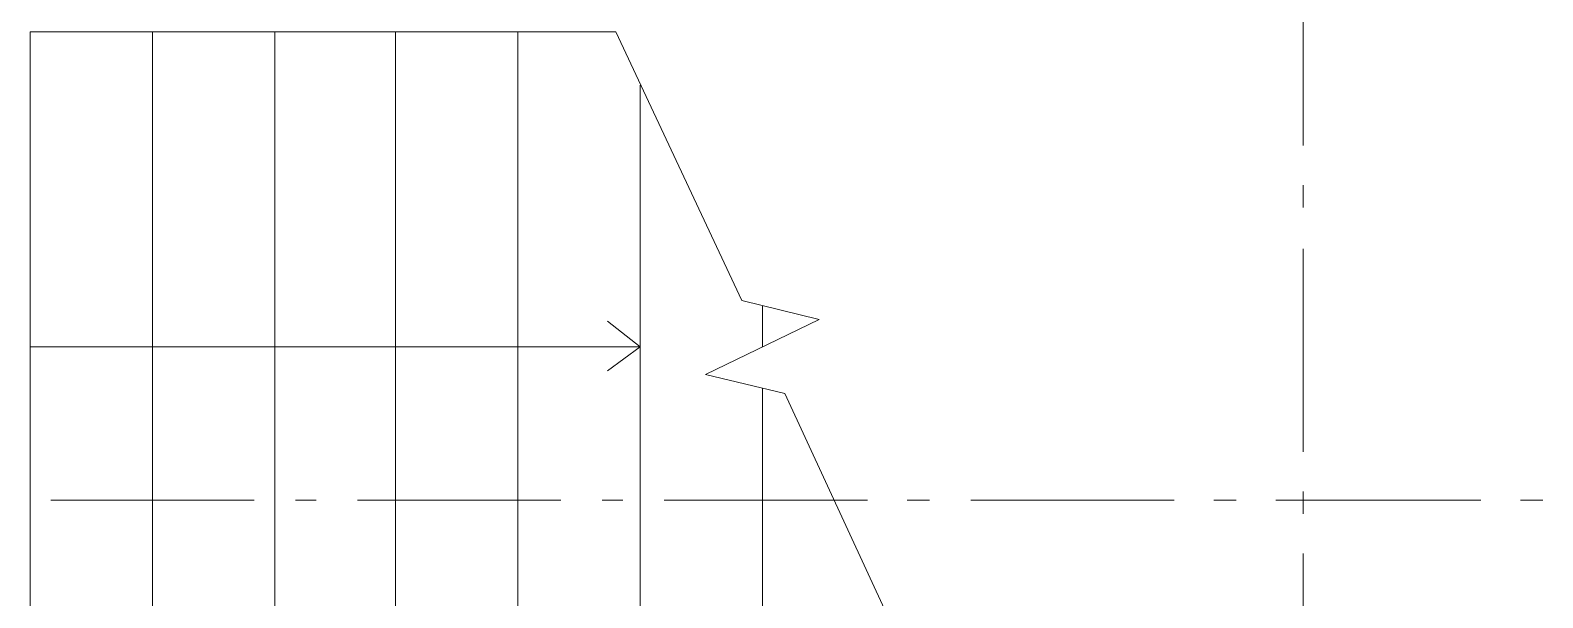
# Model space of a CAD drawing. Header units: millimetres. Extents: x -249154 to 415037, y -45458 to 354837.
# Drawn here: x -134582 to -130862, y 19432 to 20828 of the extents above; entities that cross this region are included whole.
import ezdxf

# ---------------------------------------------------------------- set-up
doc = ezdxf.new("R2010")
doc.units = ezdxf.units.MM

msp = doc.modelspace()

# ---------------------------------------------------------------- linework, layer by layer
at = {"lineweight": 9}
for points in [[(-131451.1, 20544.8), (-131451.1, 21044.7)], [(-134581.8, 20824.4), (-134581.8, 19273.9)], [(-131451.1, 20392.3), (-131451.1, 20447.4)], [(-131451.1, 19790.7), (-131451.1, 20290.6)], [(-133082.1, 20049.2), (-133162.6, 20112.7)], [(-134581.8, 20049.2), (-134281, 20049.2), (-133980.2, 20049.2), (-133683.6, 20049.2), (-133382.9, 20049.2), (-133082.1, 20049.2), (-133162.6, 19989.9)], [(-131451.1, 19638.2), (-131451.1, 19693.3)], [(-134530.9, 19672.1), (-134031, 19672.1)], [(-133929.4, 19672.1), (-133878.5, 19672.1)], [(-133776.8, 19672.1), (-133277, 19672.1)], [(-133175.3, 19672.1), (-133124.5, 19672.1)], [(-133022.8, 19672.1), (-132522.9, 19672.1)], [(-132425.5, 19672.1), (-132370.4, 19672.1)], [(-132268.7, 19672.1), (-131768.8, 19672.1)], [(-131671.4, 19672.1), (-131616.3, 19672.1)], [(-131518.9, 19672.1), (-131014.8, 19672.1)], [(-130917.3, 19672.1), (-130862.2, 19672.1)], [(-131451.1, 19040.9), (-131451.1, 19540.8)]]:
    msp.add_lwpolyline(points, dxfattribs=at)
for points in [[(-133683.6, 19273.9), (-133980.2, 19273.9), (-133980.2, 20824.4), (-133980.2, 19273.9), (-134281, 19273.9), (-134581.8, 19273.9), (-134581.8, 20824.4), (-134281, 20824.4), (-133980.2, 20824.4), (-133683.6, 20824.4), (-133382.9, 20824.4), (-133141.4, 20824.4), (-132832.1, 20163.5), (-132641.5, 20116.9), (-132921.1, 19981.4), (-132726.2, 19934.8), (-132421.2, 19273.9), (-132480.5, 19273.9), (-132781.3, 19273.9), (-133082.1, 19273.9), (-133382.9, 19273.9)], [(-134281, 19273.9), (-134281, 20824.4)], [(-133683.6, 19273.9), (-133683.6, 20824.4)], [(-133382.9, 19273.9), (-133382.9, 20824.4)], [(-133082.1, 19273.9), (-133082.1, 20693.1)], [(-132781.3, 20049.2), (-132781.3, 20150.8)], [(-132781.3, 19273.9), (-132781.3, 19947.5)]]:
    msp.add_lwpolyline(points, close=True, dxfattribs=at)

doc.saveas('drawing.dxf')
